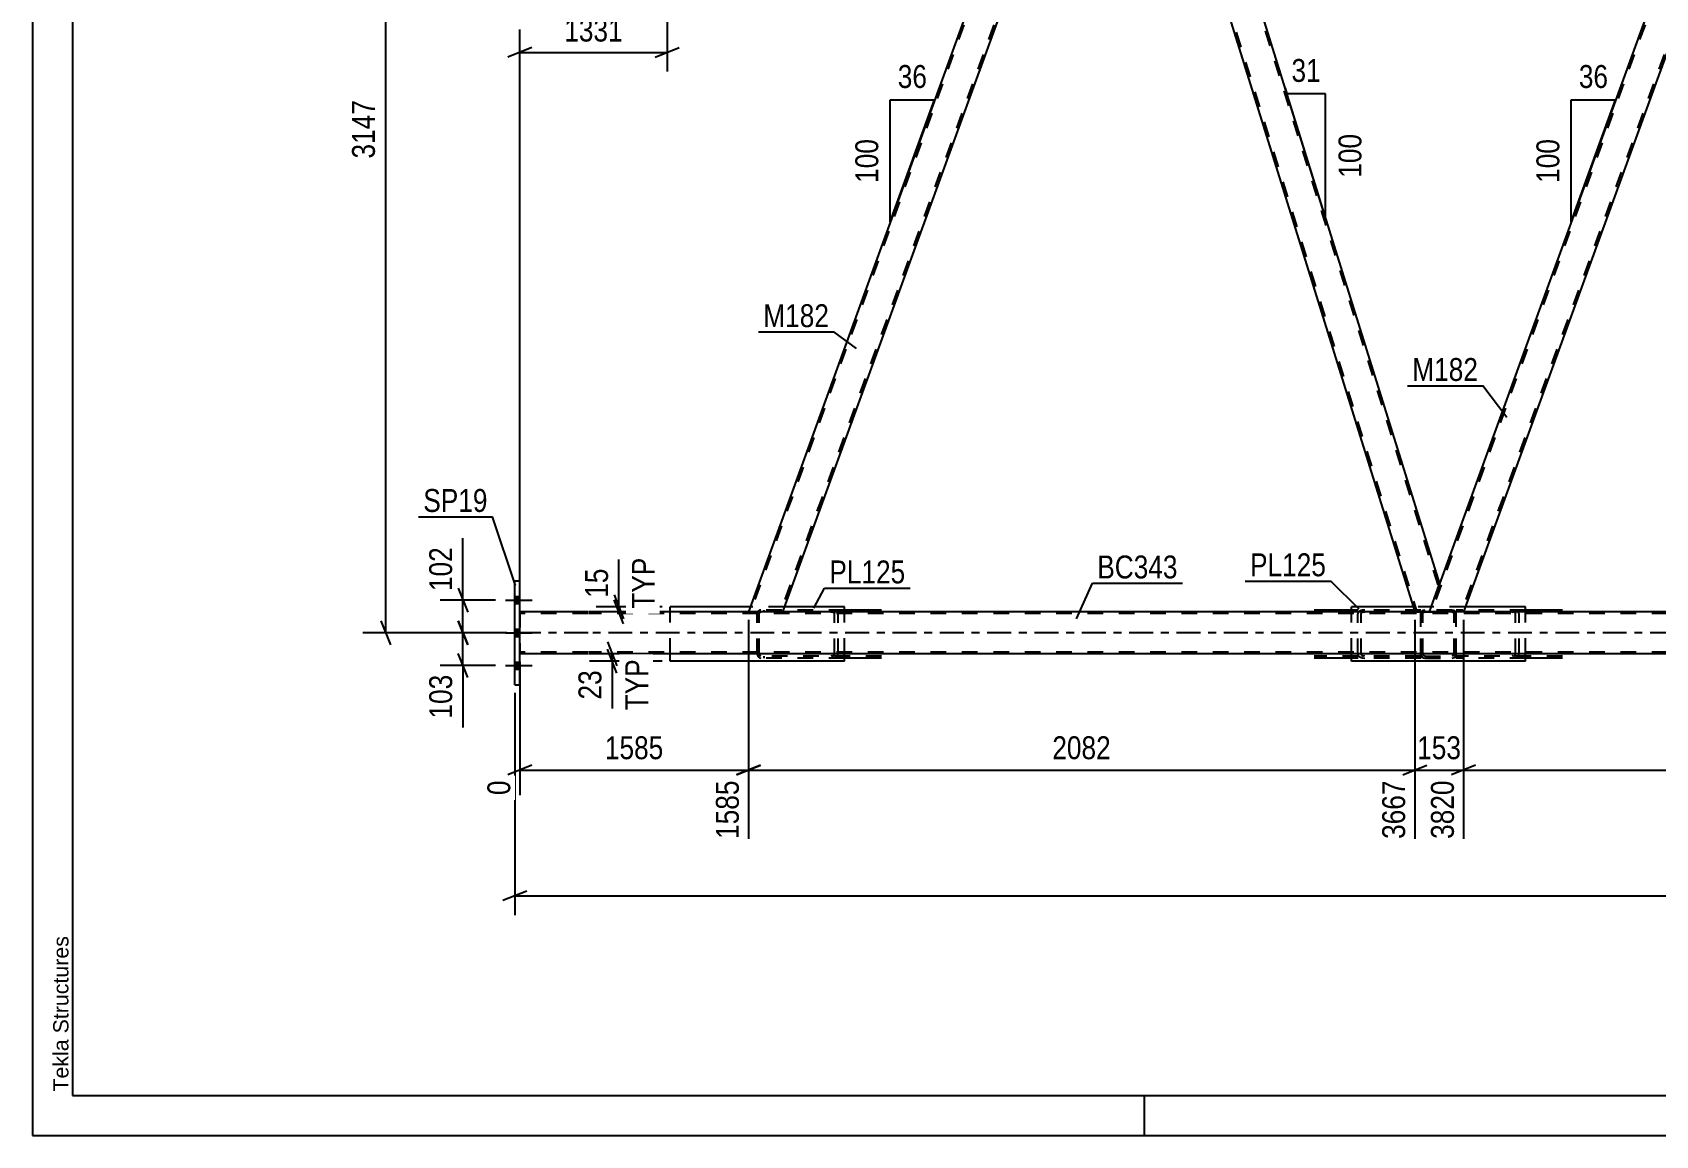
# Model space of a CAD drawing. Header units: millimetres. Extents: x -787 to 402, y -866 to -25.
# Drawn here: x -786.8 to -583.9, y -866.1 to -728.3 of the extents above; entities that cross this region are included whole.
import ezdxf

# ---------------------------------------------------------------- set-up
doc = ezdxf.new("R2010")
doc.units = ezdxf.units.MM
doc.linetypes.add('DXK_LINE_DOT2', pattern=[3.9198, 1.9599, -1.9599])
doc.linetypes.add('DXK_LINE_DOT3', pattern=[5.9187, 2.979, -0.9799, 0.9799, -0.9799])
doc.styles.add('Arial', font='arial.ttf', dxfattribs={"height": 0.2})
doc.styles.add('Arial Narrow', font='ARIALN.TTF', dxfattribs={"height": 0.2})

# ---------------------------------------------------------------- blocks, each defined once
blk = doc.blocks.new('Unknown-569028579-1134')
at = {"color": 5, "linetype": 'Continuous'}
for p, q in [((-786.76, -25.13), (-786.76, -866.13)), ((-781.76, -30.13), (-781.76, -861.13)), ((-781.76, -861.13), (397.24, -861.13)), ((-647.76, -866.13), (-647.76, -861.13)), ((-786.76, -866.13), (402.24, -866.13))]:
    blk.add_line(p, q, dxfattribs=at)
at = {"color": 174, "linetype": 'Continuous', "style": 'Arial'}
blk.add_text('Tekla Structures', height=1.9102, rotation=90, dxfattribs=at).set_placement((-782.26, -860.63))
blk = doc.blocks.new('Part-569028579-78215 - 78201')
at = {"color": 7, "linetype": 'DXK_LINE_DOT2'}
for p, q in [((-567.75, -679.45), (-611.87, -800.67)), ((-564.01, -679.45), (-608.13, -800.67)), ((-563.75, -679.45), (-565.3, -683.7)), ((-610.87, -797.2), (-612.13, -800.67)), ((-607.87, -800.67), (-612.13, -800.67))]:
    blk.add_line(p, q, dxfattribs=at)
at = {"color": 2, "linetype": 'Continuous'}
for p, q in [((-568.01, -679.45), (-610.87, -797.2)), ((-568.01, -679.45), (-563.75, -679.45)), ((-565.3, -683.7), (-607.87, -800.67))]:
    blk.add_line(p, q, dxfattribs=at)
blk = doc.blocks.new('Part-569028579-78216 - 78201')
at = {"color": 2, "linetype": 'Continuous'}
for p, q in [((-648.89, -679.45), (-650.43, -683.7)), ((-647.57, -679.45), (-648.89, -679.45)), ((-647.57, -679.45), (-610.87, -797.2)), ((-650.43, -683.7), (-613.97, -800.67)), ((-612.13, -800.67), (-610.87, -797.2))]:
    blk.add_line(p, q, dxfattribs=at)
at = {"color": 7, "linetype": 'DXK_LINE_DOT2'}
for p, q in [((-647.82, -679.45), (-611, -797.58)), ((-650.3, -683.33), (-613.72, -800.67)), ((-610.87, -797.2), (-611.14, -797.95)), ((-613.97, -800.67), (-612.13, -800.67))]:
    blk.add_line(p, q, dxfattribs=at)
blk = doc.blocks.new('Part-569028579-78217 - 78201')
at = {"color": 2, "linetype": 'Continuous'}
for p, q in [((-653.14, -679.45), (-697.26, -800.67)), ((-653.14, -679.45), (-648.89, -679.45)), ((-650.43, -683.7), (-693.01, -800.67))]:
    blk.add_line(p, q, dxfattribs=at)
at = {"color": 7, "linetype": 'DXK_LINE_DOT2'}
for p, q in [((-652.89, -679.45), (-697.01, -800.67)), ((-649.14, -679.45), (-693.26, -800.67)), ((-648.89, -679.45), (-650.43, -683.7)), ((-693.01, -800.67), (-697.26, -800.67))]:
    blk.add_line(p, q, dxfattribs=at)
blk = doc.blocks.new('Part-569028579-78293 - 78201')
at = {"color": 2, "linetype": 'Continuous'}
for p, q in [((-697.04, -800.06), (-707.03, -800.06)), ((-707.03, -800.67), (-707.03, -800.06)), ((-685.26, -800.06), (-692.78, -800.06)), ((-685.26, -800.67), (-685.26, -800.06)), ((-707.03, -806.86), (-707.03, -805.95)), ((-685.26, -806.86), (-707.03, -806.86)), ((-685.26, -806.86), (-685.26, -805.95))]:
    blk.add_line(p, q, dxfattribs=at)
at = {"color": 7, "linetype": 'DXK_LINE_DOT2'}
for p, q in [((-707.03, -805.95), (-707.03, -800.67)), ((-692.78, -800.06), (-697.04, -800.06)), ((-685.26, -805.95), (-685.26, -800.67)), ((-707.03, -805.95), (-707.03, -805.92)), ((-685.26, -805.95), (-685.26, -805.92))]:
    blk.add_line(p, q, dxfattribs=at)
blk = doc.blocks.new('Part-569028579-78294 - 78201')
at = {"color": 2, "linetype": 'Continuous'}
for p, q in [((-614.17, -800.06), (-621.89, -800.06)), ((-621.89, -800.67), (-621.89, -800.06)), ((-600.13, -800.06), (-607.65, -800.06)), ((-600.13, -800.67), (-600.13, -800.06)), ((-621.89, -806.86), (-621.89, -805.95)), ((-600.13, -806.86), (-621.89, -806.86)), ((-600.13, -806.86), (-600.13, -805.95))]:
    blk.add_line(p, q, dxfattribs=at)
at = {"color": 7, "linetype": 'DXK_LINE_DOT2'}
for p, q in [((-621.89, -805.95), (-621.89, -800.67)), ((-607.65, -800.06), (-614.17, -800.06)), ((-600.13, -805.95), (-600.13, -800.67)), ((-621.89, -805.95), (-621.89, -805.92)), ((-600.13, -805.95), (-600.13, -805.92))]:
    blk.add_line(p, q, dxfattribs=at)
blk = doc.blocks.new('Part-569028579-78238 - 78201')
at = {"color": 7, "linetype": 'DXK_LINE_DOT2'}
for p, q in [((-608.8, -806.46), (-608.8, -800.46)), ((-600.13, -800.46), (-608.8, -800.46)), ((-595.49, -800.7), (-608.8, -800.7)), ((-601.47, -800.49), (-601.8, -800.46)), ((-601.8, -800.7), (-601.64, -800.71)), ((-601.4, -800.84), (-601.37, -800.94)), ((-601.37, -805.98), (-601.37, -800.94)), ((-600.93, -800.94), (-601, -800.75)), ((-600.93, -805.98), (-600.93, -800.94)), ((-595.49, -806.22), (-608.8, -806.22)), ((-600.13, -806.46), (-608.8, -806.46)), ((-601.64, -806.2), (-601.8, -806.22)), ((-601.8, -806.46), (-601.47, -806.42)), ((-601.37, -805.98), (-601.4, -806.07)), ((-601, -806.16), (-600.93, -805.98))]:
    blk.add_line(p, q, dxfattribs=at)
at = {"color": 2, "linetype": 'Continuous'}
for p, q in [((-595.49, -800.46), (-600.13, -800.46)), ((-595.49, -806.46), (-600.13, -806.46))]:
    blk.add_line(p, q, dxfattribs=at)
at = {"color": 7, "linetype": 'DXK_LINE_DOT2'}
for centre, radius, start, end in [((-601.7, -801.12), 0.409, 41.9362, 80.4818), ((-601.6, -801.3), 0.817, 41.9362, 80.4818), ((-601.7, -805.79), 0.409, 279.5182, 318.0638), ((-601.6, -805.61), 0.817, 279.5182, 318.0638)]:
    blk.add_arc(centre, radius, start, end, dxfattribs=at)
blk = doc.blocks.new('Part-569028579-78240 - 78201')
at = {"color": 7, "linetype": 'DXK_LINE_DOT2'}
for p, q in [((-696.11, -800.75), (-696.15, -800.94)), ((-696.15, -805.98), (-696.15, -800.94)), ((-696.02, -800.6), (-696.11, -800.75)), ((-695.88, -800.49), (-696.02, -800.6)), ((-695.93, -800.94), (-695.91, -800.84)), ((-695.93, -805.98), (-695.93, -800.94)), ((-695.91, -800.84), (-695.86, -800.77)), ((-695.71, -800.46), (-695.88, -800.49)), ((-695.86, -800.77), (-695.79, -800.71)), ((-695.79, -800.71), (-695.71, -800.7)), ((-685.26, -800.46), (-695.71, -800.46)), ((-680.63, -800.7), (-695.71, -800.7)), ((-695.31, -800.7), (-695.31, -800.46)), ((-686.6, -800.49), (-686.94, -800.46)), ((-686.94, -800.7), (-686.77, -800.71)), ((-686.53, -800.84), (-686.5, -800.94)), ((-686.5, -805.98), (-686.5, -800.94)), ((-686.06, -800.94), (-686.13, -800.75)), ((-686.06, -805.98), (-686.06, -800.94)), ((-696.15, -805.98), (-696.11, -806.16)), ((-696.11, -806.16), (-696.02, -806.31)), ((-696.02, -806.31), (-695.88, -806.42)), ((-695.91, -806.07), (-695.93, -805.98)), ((-695.86, -806.14), (-695.91, -806.07)), ((-695.88, -806.42), (-695.71, -806.46)), ((-695.79, -806.2), (-695.86, -806.14)), ((-695.71, -806.22), (-695.79, -806.2)), ((-680.63, -806.22), (-695.71, -806.22)), ((-685.26, -806.46), (-695.71, -806.46)), ((-695.31, -806.46), (-695.31, -806.22)), ((-686.77, -806.2), (-686.94, -806.22)), ((-686.94, -806.46), (-686.6, -806.42)), ((-686.5, -805.98), (-686.53, -806.07)), ((-686.13, -806.16), (-686.06, -805.98))]:
    blk.add_line(p, q, dxfattribs=at)
at = {"color": 2, "linetype": 'Continuous'}
for p, q in [((-680.63, -800.46), (-685.26, -800.46)), ((-680.63, -806.46), (-685.26, -806.46))]:
    blk.add_line(p, q, dxfattribs=at)
at = {"color": 7, "linetype": 'DXK_LINE_DOT2'}
for centre, radius, start, end in [((-686.84, -801.12), 0.409, 41.9362, 80.4818), ((-686.74, -801.3), 0.817, 41.9362, 80.4818), ((-686.84, -805.79), 0.409, 279.5182, 318.0638), ((-686.74, -805.61), 0.817, 279.5182, 318.0638)]:
    blk.add_arc(centre, radius, start, end, dxfattribs=at)
blk = doc.blocks.new('Part-569028579-78241 - 78201')
at = {"color": 2, "linetype": 'Continuous'}
for p, q in [((-621.89, -800.46), (-626.53, -800.46)), ((-621.89, -806.46), (-626.53, -806.46))]:
    blk.add_line(p, q, dxfattribs=at)
at = {"color": 7, "linetype": 'DXK_LINE_DOT2'}
for p, q in [((-613.2, -800.7), (-626.53, -800.7)), ((-613.2, -800.46), (-621.89, -800.46)), ((-621.03, -800.75), (-621.09, -800.94)), ((-621.09, -805.98), (-621.09, -800.94)), ((-620.66, -800.94), (-620.62, -800.84)), ((-620.66, -805.98), (-620.66, -800.94)), ((-620.22, -800.46), (-620.55, -800.49)), ((-620.39, -800.71), (-620.22, -800.7)), ((-613.2, -806.46), (-613.2, -800.46)), ((-613.2, -806.22), (-626.53, -806.22)), ((-613.2, -806.46), (-621.89, -806.46)), ((-621.09, -805.98), (-621.03, -806.16)), ((-620.62, -806.07), (-620.66, -805.98)), ((-620.55, -806.42), (-620.22, -806.46)), ((-620.22, -806.22), (-620.39, -806.2))]:
    blk.add_line(p, q, dxfattribs=at)
for centre, radius, start, end in [((-620.42, -801.3), 0.817, 99.5182, 138.0638), ((-620.32, -801.12), 0.409, 99.5182, 138.0638), ((-620.42, -805.61), 0.817, 221.9362, 260.4818), ((-620.32, -805.79), 0.409, 221.9362, 260.4818)]:
    blk.add_arc(centre, radius, start, end, dxfattribs=at)
blk = doc.blocks.new('Part-569028579-78244 - 78201')
at = {"color": 7, "linetype": 'DXK_LINE_DOT2'}
for p, q in [((-613.16, -800.76), (-613.2, -800.94)), ((-613.2, -805.98), (-613.2, -800.94)), ((-612.96, -800.94), (-612.94, -800.85)), ((-612.96, -805.98), (-612.96, -800.94)), ((-612.94, -800.85), (-612.89, -800.77)), ((-612.72, -800.46), (-612.9, -800.5)), ((-612.89, -800.77), (-612.81, -800.72)), ((-612.81, -800.72), (-612.72, -800.7)), ((-609.28, -800.46), (-612.72, -800.46)), ((-612.72, -800.7), (-609.28, -800.7)), ((-609.1, -800.5), (-609.28, -800.46)), ((-609.28, -800.7), (-609.19, -800.72)), ((-609.19, -800.72), (-609.11, -800.77)), ((-609.11, -800.77), (-609.06, -800.85)), ((-609.06, -800.85), (-609.04, -800.94)), ((-609.04, -805.98), (-609.04, -800.94)), ((-608.8, -800.94), (-608.84, -800.76)), ((-608.8, -805.98), (-608.8, -800.94)), ((-613.2, -805.98), (-613.16, -806.16)), ((-612.94, -806.07), (-612.96, -805.98)), ((-612.89, -806.15), (-612.94, -806.07)), ((-612.9, -806.42), (-612.72, -806.46)), ((-612.81, -806.2), (-612.89, -806.15)), ((-612.72, -806.22), (-612.81, -806.2)), ((-612.72, -806.22), (-609.28, -806.22)), ((-612.72, -806.46), (-609.28, -806.46)), ((-609.19, -806.2), (-609.28, -806.22)), ((-609.28, -806.46), (-609.1, -806.42)), ((-609.11, -806.15), (-609.19, -806.2)), ((-609.06, -806.07), (-609.11, -806.15)), ((-609.04, -805.98), (-609.06, -806.07)), ((-608.84, -806.16), (-608.8, -805.98))]:
    blk.add_line(p, q, dxfattribs=at)
for centre, start, end in [((-612.72, -800.94), 112.5, 157.5), ((-609.28, -800.94), 22.5, 67.5), ((-612.72, -805.98), 202.5, 247.5), ((-609.28, -805.98), 292.5, 337.5)]:
    blk.add_arc(centre, 0.48, start, end, dxfattribs=at)
blk = doc.blocks.new('Part-569028579-78256 - 78201')
at = {"color": 2, "linetype": 'Continuous'}
for p, q in [((-717.31, -800.67), (-725.83, -800.67)), ((-108.07, -800.67), (-717.21, -800.67)), ((-717.31, -805.95), (-725.83, -805.95)), ((-108.07, -805.95), (-717.21, -805.95))]:
    blk.add_line(p, q, dxfattribs=at)
at = {"color": 7, "linetype": 'DXK_LINE_DOT2'}
for p, q in [((-725.83, -800.67), (-725.83, -805.95)), ((-717.31, -800.91), (-725.83, -800.91)), ((-108.07, -800.91), (-717.21, -800.91)), ((-717.31, -805.71), (-725.83, -805.71)), ((-108.07, -805.71), (-717.21, -805.71))]:
    blk.add_line(p, q, dxfattribs=at)
at = {"color": 7, "linetype": 'DXK_LINE_DOT3'}
for p, q in [((-717.31, -803.31), (-725.83, -803.31)), ((-108.07, -803.31), (-717.21, -803.31))]:
    blk.add_line(p, q, dxfattribs=at)
blk = doc.blocks.new('Part-569028579-78260 - 78201')
at = {"color": 2, "linetype": 'Continuous'}
for p, q in [((-726.47, -809.81), (-726.47, -796.81)), ((-726.47, -796.81), (-725.83, -796.81)), ((-725.83, -809.81), (-725.83, -796.81)), ((-726.47, -809.81), (-725.83, -809.81))]:
    blk.add_line(p, q, dxfattribs=at)
blk = doc.blocks.new('Bolt-569028579-78466 - 78201')
at = {"linetype": 'Continuous'}
for points in [[(-726.47, -798.77), (-726.47, -799.65), (-725.83, -799.65), (-725.83, -798.77)], [(-726.47, -798.77), (-726.47, -799.65), (-725.83, -799.65), (-725.83, -798.77)], [(-726.47, -798.77), (-726.47, -799.65), (-725.83, -799.65), (-725.83, -798.77)], [(-726.47, -802.87), (-726.47, -803.75), (-725.83, -803.75), (-725.83, -802.87)], [(-726.47, -802.87), (-726.47, -803.75), (-725.83, -803.75), (-725.83, -802.87)], [(-726.47, -806.97), (-726.47, -807.85), (-725.83, -807.85), (-725.83, -806.97)], [(-726.47, -806.97), (-726.47, -807.85), (-725.83, -807.85), (-725.83, -806.97)], [(-726.47, -806.97), (-726.47, -807.85), (-725.83, -807.85), (-725.83, -806.97)]]:
    blk.add_hatch(color=1, dxfattribs=at).paths.add_polyline_path(points)
at = {"color": 1, "linetype": 'Continuous'}
for p, q in [((-727.63, -799.21), (-724.31, -799.21)), ((-727.63, -799.21), (-724.31, -799.21)), ((-727.63, -799.21), (-724.31, -799.21)), ((-726.47, -798.77), (-725.83, -798.77)), ((-726.47, -798.77), (-725.83, -798.77)), ((-726.47, -798.77), (-725.83, -798.77)), ((-726.47, -799.65), (-725.83, -799.65)), ((-726.47, -799.65), (-725.83, -799.65)), ((-726.47, -799.65), (-725.83, -799.65)), ((-727.63, -803.31), (-724.31, -803.31)), ((-727.63, -803.31), (-724.31, -803.31)), ((-726.47, -802.87), (-725.83, -802.87)), ((-726.47, -802.87), (-725.83, -802.87)), ((-726.47, -803.75), (-725.83, -803.75)), ((-726.47, -803.75), (-725.83, -803.75)), ((-727.63, -807.41), (-724.31, -807.41)), ((-727.63, -807.41), (-724.31, -807.41)), ((-727.63, -807.41), (-724.31, -807.41)), ((-726.47, -806.97), (-725.83, -806.97)), ((-726.47, -806.97), (-725.83, -806.97)), ((-726.47, -806.97), (-725.83, -806.97)), ((-726.47, -807.85), (-725.83, -807.85)), ((-726.47, -807.85), (-725.83, -807.85)), ((-726.47, -807.85), (-725.83, -807.85))]:
    blk.add_line(p, q, dxfattribs=at)
blk = doc.blocks.new('StraightDimension-569028579-80371 - 78201')
at = {"color": 7, "linetype": 'Continuous'}
for p, q in [((-709.05, -677.45), (-745.45, -677.45)), ((-742, -678.95), (-743.2, -675.95)), ((-742.6, -803.31), (-742.6, -677.45)), ((-727.47, -803.31), (-745.45, -803.31)), ((-743.2, -801.81), (-742, -804.81))]:
    blk.add_line(p, q, dxfattribs=at)
at = {"color": 0}
blk.add_wipeout([(-743.35, -736.13), (-747.55, -736.13), (-747.55, -744.64), (-743.35, -744.64)], dxfattribs=at)
at = {"color": 3, "style": 'Arial Narrow'}
blk.add_text('3147', height=2.863, rotation=90.0002, dxfattribs=at).set_placement((-743.95, -744.04))
blk = doc.blocks.new('StraightDimension-569028579-79998 - 78201')
at = {"color": 7, "linetype": 'Continuous'}
for p, q in [((-714.06, -798.56), (-712.86, -801.56)), ((-712.86, -802.17), (-714.06, -799.17)), ((-708.03, -800.06), (-716.31, -800.06)), ((-708.03, -800.67), (-716.31, -800.67)), ((-713.46, -800.67), (-713.46, -800.06))]:
    blk.add_line(p, q, dxfattribs=at)
at = {"color": 0}
blk.add_wipeout([(-714.21, -794.67), (-718.41, -794.67), (-718.41, -799.53), (-714.21, -799.53)], dxfattribs=at)
at = {"color": 7, "linetype": 'Continuous'}
blk.add_line((-713.46, -800.06), (-713.46, -794.15), dxfattribs=at)
at = {"color": 3, "style": 'Arial Narrow'}
blk.add_text('15', height=2.863, rotation=90.0002, dxfattribs=at).set_placement((-714.81, -798.93))
at = {"color": 0, "linetype": 'Continuous'}
blk.add_wipeout([(-708.36, -793.31), (-712.56, -793.31), (-712.56, -800.9), (-708.36, -800.9)], dxfattribs=at)
at = {"color": 7, "linetype": 'Continuous'}
blk.add_line((-713.46, -800.06), (-713.46, -794.15), dxfattribs=at)
at = {"color": 3, "linetype": 'Continuous', "style": 'Arial Narrow'}
blk.add_text('TYP', height=2.863, rotation=90.0002, dxfattribs=at).set_placement((-708.96, -800.3))
blk = doc.blocks.new('StraightDimension-569028579-79703 - 78201')
at = {"color": 7, "linetype": 'Continuous'}
for p, q in [((-707.41, -680.45), (-707.41, -733.17)), ((-725.83, -799.67), (-725.83, -727.92)), ((-724.33, -730.17), (-727.33, -731.37)), ((-708.91, -731.37), (-705.91, -730.17)), ((-725.83, -730.77), (-707.41, -730.77))]:
    blk.add_line(p, q, dxfattribs=at)
at = {"color": 0}
blk.add_wipeout([(-712.36, -730.02), (-712.36, -725.82), (-720.88, -725.82), (-720.88, -730.02)], dxfattribs=at)
at = {"color": 3, "style": 'Arial Narrow'}
blk.add_text('1331', height=2.863, dxfattribs=at).set_placement((-720.28, -729.42))
blk = doc.blocks.new('StraightDimension-569028579-79010 - 78201')
at = {"color": 7, "linetype": 'Continuous'}
for p, q in [((-726.47, -810.81), (-726.47, -838.57)), ((-724.97, -835.57), (-727.97, -836.77)), ((-726.47, -836.17), (-63.71, -836.17))]:
    blk.add_line(p, q, dxfattribs=at)
blk = doc.blocks.new('StraightDimension-569028579-80396 - 78201')
at = {"color": 7, "linetype": 'Continuous'}
for p, q in [((-613.97, -801.67), (-613.97, -829.06)), ((-607.87, -801.67), (-607.87, -829.06)), ((-615.47, -821.05), (-612.47, -819.85)), ((-613.97, -820.45), (-607.87, -820.45)), ((-606.37, -819.85), (-609.37, -821.05))]:
    blk.add_line(p, q, dxfattribs=at)
at = {"color": 0}
blk.add_wipeout([(-607.58, -819.7), (-607.58, -815.5), (-614.26, -815.5), (-614.26, -819.7)], dxfattribs=at)
at = {"color": 0, "linetype": 'Continuous'}
blk.add_wipeout([(-608.47, -821.15), (-612.67, -821.15), (-612.67, -829.66), (-608.47, -829.66)], dxfattribs=at)
at = {"color": 3, "style": 'Arial Narrow'}
blk.add_text('153', height=2.863, dxfattribs=at).set_placement((-613.66, -819.1))
at = {"color": 3, "linetype": 'Continuous', "style": 'Arial Narrow'}
blk.add_text('3820', height=2.863, rotation=90.0002, dxfattribs=at).set_placement((-609.07, -829.06))
blk = doc.blocks.new('StraightDimension-569028579-80397 - 78201')
at = {"color": 7, "linetype": 'Continuous'}
for p, q in [((-697.26, -801.67), (-697.26, -829.06)), ((-613.97, -801.67), (-613.97, -829.06)), ((-695.76, -819.85), (-698.76, -821.05)), ((-697.26, -820.45), (-613.97, -820.45)), ((-615.47, -821.05), (-612.47, -819.85))]:
    blk.add_line(p, q, dxfattribs=at)
at = {"color": 0}
blk.add_wipeout([(-651.36, -819.7), (-651.36, -815.5), (-659.87, -815.5), (-659.87, -819.7)], dxfattribs=at)
at = {"color": 0, "linetype": 'Continuous'}
blk.add_wipeout([(-614.57, -821.15), (-618.77, -821.15), (-618.77, -829.66), (-614.57, -829.66)], dxfattribs=at)
at = {"color": 3, "style": 'Arial Narrow'}
blk.add_text('2082', height=2.863, dxfattribs=at).set_placement((-659.27, -819.1))
at = {"color": 3, "linetype": 'Continuous', "style": 'Arial Narrow'}
blk.add_text('3667', height=2.863, rotation=90.0002, dxfattribs=at).set_placement((-615.17, -829.06))
blk = doc.blocks.new('StraightDimension-569028579-79762 - 78201')
at = {"color": 7, "linetype": 'Continuous'}
for p, q in [((-714.89, -804.44), (-713.69, -807.44)), ((-713.69, -808.36), (-714.89, -805.36)), ((-708.03, -805.94), (-717.14, -805.94)), ((-708.03, -806.86), (-717.14, -806.86)), ((-714.29, -806.86), (-714.29, -805.94))]:
    blk.add_line(p, q, dxfattribs=at)
at = {"color": 0}
blk.add_wipeout([(-715.04, -807.38), (-719.24, -807.38), (-719.24, -812.24), (-715.04, -812.24)], dxfattribs=at)
at = {"color": 7, "linetype": 'Continuous'}
blk.add_line((-714.29, -806.86), (-714.29, -812.76), dxfattribs=at)
at = {"color": 3, "style": 'Arial Narrow'}
blk.add_text('23', height=2.863, rotation=90.0002, dxfattribs=at).set_placement((-715.64, -811.64))
at = {"color": 0, "linetype": 'Continuous'}
blk.add_wipeout([(-709.19, -806.01), (-713.39, -806.01), (-713.39, -813.6), (-709.19, -813.6)], dxfattribs=at)
at = {"color": 7, "linetype": 'Continuous'}
blk.add_line((-714.29, -806.86), (-714.29, -812.76), dxfattribs=at)
at = {"color": 3, "linetype": 'Continuous', "style": 'Arial Narrow'}
blk.add_text('TYP', height=2.863, rotation=90.0002, dxfattribs=at).set_placement((-709.79, -813))
blk = doc.blocks.new('AngleDimension-569028579-79772 - 78201')
at = {"color": 7, "linetype": 'Continuous'}
for p, q in [((-679.53, -736.72), (-673.99, -736.72)), ((-679.53, -751.95), (-673.99, -736.72)), ((-679.53, -751.95), (-679.53, -736.72)), ((-673.98, -736.71), (-673.99, -736.72))]:
    blk.add_line(p, q, dxfattribs=at)
at = {"color": 0}
for points in [[(-674.33, -735.82), (-674.33, -731.62), (-679.19, -731.62), (-679.19, -735.82)], [(-680.43, -740.99), (-684.63, -740.99), (-684.63, -747.68), (-680.43, -747.68)]]:
    blk.add_wipeout(points, dxfattribs=at)
at = {"color": 3, "style": 'Arial Narrow'}
blk.add_text('36', height=2.863, dxfattribs=at).set_placement((-678.59, -735.22))
blk.add_text('100', height=2.863, rotation=90.0002, dxfattribs=at).set_placement((-681.03, -747.08))
blk = doc.blocks.new('AngleDimension-569028579-79786 - 78201')
at = {"color": 7, "linetype": 'Continuous'}
for p, q in [((-630.17, -735.26), (-629.95, -735.96)), ((-625.13, -735.96), (-629.95, -735.96)), ((-625.13, -751.43), (-629.95, -735.96)), ((-625.13, -751.43), (-625.13, -735.96))]:
    blk.add_line(p, q, dxfattribs=at)
at = {"color": 0}
for points in [[(-625.12, -735.06), (-625.12, -730.86), (-629.97, -730.86), (-629.97, -735.06)], [(-620.03, -740.35), (-624.23, -740.35), (-624.23, -747.04), (-620.03, -747.04)]]:
    blk.add_wipeout(points, dxfattribs=at)
at = {"color": 3, "style": 'Arial Narrow'}
blk.add_text('31', height=2.863, dxfattribs=at).set_placement((-629.37, -734.46))
blk.add_text('100', height=2.863, rotation=90.0002, dxfattribs=at).set_placement((-620.63, -746.44))
blk = doc.blocks.new('AngleDimension-569028579-79799 - 78201')
at = {"color": 7, "linetype": 'Continuous'}
for p, q in [((-594.39, -736.72), (-588.85, -736.72)), ((-594.39, -751.95), (-588.85, -736.72)), ((-594.39, -751.95), (-594.39, -736.72)), ((-588.85, -736.71), (-588.85, -736.72))]:
    blk.add_line(p, q, dxfattribs=at)
at = {"color": 0}
for points in [[(-589.19, -735.82), (-589.19, -731.62), (-594.05, -731.62), (-594.05, -735.82)], [(-595.29, -740.99), (-599.49, -740.99), (-599.49, -747.68), (-595.29, -747.68)]]:
    blk.add_wipeout(points, dxfattribs=at)
at = {"color": 3, "style": 'Arial Narrow'}
blk.add_text('36', height=2.863, dxfattribs=at).set_placement((-593.45, -735.22))
blk.add_text('100', height=2.863, rotation=90.0002, dxfattribs=at).set_placement((-595.89, -747.08))
blk = doc.blocks.new('StraightDimension-569028579-80395 - 78201')
at = {"color": 7, "linetype": 'Continuous'}
for p, q in [((-607.87, -801.67), (-607.87, -829.06)), ((-528.84, -801.67), (-528.84, -829.06)), ((-606.37, -819.85), (-609.37, -821.05)), ((-607.87, -820.45), (-528.84, -820.45)), ((-530.34, -821.05), (-527.34, -819.85))]:
    blk.add_line(p, q, dxfattribs=at)
at = {"color": 0}
blk.add_wipeout([(-564.1, -819.7), (-564.1, -815.5), (-572.61, -815.5), (-572.61, -819.7)], dxfattribs=at)
at = {"color": 0, "linetype": 'Continuous'}
blk.add_wipeout([(-529.44, -821.15), (-533.64, -821.15), (-533.64, -829.66), (-529.44, -829.66)], dxfattribs=at)
at = {"color": 3, "style": 'Arial Narrow'}
blk.add_text('1976', height=2.863, dxfattribs=at).set_placement((-572.01, -819.1))
at = {"color": 3, "linetype": 'Continuous', "style": 'Arial Narrow'}
blk.add_text('5795', height=2.863, rotation=90.0002, dxfattribs=at).set_placement((-530.04, -829.06))
blk = doc.blocks.new('StraightDimension-569028579-80398 - 78201')
at = {"color": 7, "linetype": 'Continuous'}
for p, q in [((-697.26, -801.67), (-697.26, -829.06)), ((-725.83, -806.95), (-725.83, -823.58)), ((-724.33, -819.85), (-727.33, -821.05)), ((-725.83, -820.45), (-697.26, -820.45)), ((-698.76, -821.05), (-695.76, -819.85))]:
    blk.add_line(p, q, dxfattribs=at)
at = {"color": 0}
blk.add_wipeout([(-707.29, -819.7), (-707.29, -815.5), (-715.8, -815.5), (-715.8, -819.7)], dxfattribs=at)
at = {"color": 0, "linetype": 'Continuous'}
for points in [[(-726.43, -821.15), (-730.63, -821.15), (-730.63, -824.18), (-726.43, -824.18)], [(-697.86, -821.15), (-702.06, -821.15), (-702.06, -829.66), (-697.86, -829.66)]]:
    blk.add_wipeout(points, dxfattribs=at)
at = {"color": 3, "style": 'Arial Narrow'}
blk.add_text('1585', height=2.863, dxfattribs=at).set_placement((-715.2, -819.1))
at = {"color": 3, "linetype": 'Continuous', "style": 'Arial Narrow'}
for s, height, p in [('0', 2.86, (-727.03, -823.58)), ('1585', 2.863, (-698.46, -829.06))]:
    blk.add_text(s, height=height, rotation=90.0002, dxfattribs=at).set_placement(p)
blk = doc.blocks.new('StraightDimension-569028579-80941 - 78201')
at = {"color": 7, "linetype": 'Continuous'}
for p, q in [((-728.87, -799.21), (-735.8, -799.21)), ((-733.55, -797.71), (-732.35, -800.71)), ((-732.95, -803.31), (-732.95, -799.21)), ((-727.47, -803.31), (-735.8, -803.31)), ((-732.35, -804.81), (-733.55, -801.81))]:
    blk.add_line(p, q, dxfattribs=at)
at = {"color": 0}
blk.add_wipeout([(-733.7, -792.01), (-737.9, -792.01), (-737.9, -798.69), (-733.7, -798.69)], dxfattribs=at)
at = {"color": 7, "linetype": 'Continuous'}
blk.add_line((-732.95, -799.21), (-732.95, -791.48), dxfattribs=at)
blk.add_line((-732.95, -799.21), (-732.95, -791.48), dxfattribs=at)
at = {"color": 3, "style": 'Arial Narrow'}
blk.add_text('102', height=2.863, rotation=90.0002, dxfattribs=at).set_placement((-734.3, -798.09))
blk = doc.blocks.new('StraightDimension-569028579-80942 - 78201')
at = {"color": 7, "linetype": 'Continuous'}
for p, q in [((-727.47, -803.31), (-735.8, -803.31)), ((-733.55, -801.81), (-732.35, -804.81)), ((-732.95, -807.41), (-732.95, -803.31)), ((-728.87, -807.41), (-735.8, -807.41)), ((-732.35, -808.91), (-733.55, -805.91))]:
    blk.add_line(p, q, dxfattribs=at)
at = {"color": 0}
blk.add_wipeout([(-733.7, -807.94), (-737.9, -807.94), (-737.9, -814.62), (-733.7, -814.62)], dxfattribs=at)
at = {"color": 7, "linetype": 'Continuous'}
blk.add_line((-732.95, -807.41), (-732.95, -815.15), dxfattribs=at)
blk.add_line((-732.95, -807.41), (-732.95, -815.15), dxfattribs=at)
at = {"color": 3, "style": 'Arial Narrow'}
blk.add_text('103', height=2.863, rotation=90.0002, dxfattribs=at).set_placement((-734.3, -814.02))
blk = doc.blocks.new('Mark-569028579-79200 - 78201')
at = {"color": 0}
blk.add_wipeout([(-606.05, -771.83), (-606.05, -768.83), (-614.27, -768.83), (-614.27, -771.83)], dxfattribs=at)
blk.add_wipeout([(-606.05, -771.83), (-606.05, -768.83), (-614.27, -768.83), (-614.27, -771.83)], dxfattribs=at)
at = {"color": 30, "linetype": 'Continuous'}
for p in [(-614.87, -772.43), (-602.44, -776.42)]:
    blk.add_line(p, (-605.45, -772.43), dxfattribs=at)
at = {"color": 3, "style": 'Arial Narrow'}
blk.add_text('M182', height=2.863, dxfattribs=at).set_placement((-614.27, -771.83))
blk = doc.blocks.new('Mark-569028579-79206 - 78201')
at = {"color": 0}
blk.add_wipeout([(-687.18, -765.11), (-687.18, -762.11), (-695.4, -762.11), (-695.4, -765.11)], dxfattribs=at)
blk.add_wipeout([(-687.18, -765.11), (-687.18, -762.11), (-695.4, -762.11), (-695.4, -765.11)], dxfattribs=at)
at = {"color": 30, "linetype": 'Continuous'}
for p in [(-696, -765.71), (-683.73, -767.76)]:
    blk.add_line(p, (-686.58, -765.71), dxfattribs=at)
at = {"color": 3, "style": 'Arial Narrow'}
blk.add_text('M182', height=2.863, dxfattribs=at).set_placement((-695.4, -765.11))
blk = doc.blocks.new('Mark-569028579-79688 - 78201')
at = {"color": 0}
blk.add_wipeout([(-643.6, -796.51), (-643.6, -793.51), (-653.65, -793.51), (-653.65, -796.51)], dxfattribs=at)
blk.add_wipeout([(-643.6, -796.51), (-643.6, -793.51), (-653.65, -793.51), (-653.65, -796.51)], dxfattribs=at)
at = {"color": 30, "linetype": 'Continuous'}
for p, q in [((-656.24, -801.55), (-654.25, -797.11)), ((-654.25, -797.11), (-643, -797.11))]:
    blk.add_line(p, q, dxfattribs=at)
at = {"color": 3, "style": 'Arial Narrow'}
blk.add_text('BC343', height=2.863, dxfattribs=at).set_placement((-653.65, -796.51))
blk = doc.blocks.new('Mark-569028579-79691 - 78201')
at = {"color": 0}
blk.add_wipeout([(-729.86, -788.2), (-729.86, -785.2), (-737.9, -785.2), (-737.9, -788.2)], dxfattribs=at)
blk.add_wipeout([(-729.86, -788.2), (-729.86, -785.2), (-737.9, -785.2), (-737.9, -788.2)], dxfattribs=at)
at = {"color": 30, "linetype": 'Continuous'}
for p in [(-738.5, -788.8), (-726.38, -797.39)]:
    blk.add_line(p, (-729.26, -788.8), dxfattribs=at)
at = {"color": 3, "style": 'Arial Narrow'}
blk.add_text('SP19', height=2.863, dxfattribs=at).set_placement((-737.9, -788.2))
blk = doc.blocks.new('Mark-569028579-79956 - 78201')
at = {"color": 0}
blk.add_wipeout([(-677.63, -797.13), (-677.63, -794.13), (-687.14, -794.13), (-687.14, -797.13)], dxfattribs=at)
blk.add_wipeout([(-677.63, -797.13), (-677.63, -794.13), (-687.14, -794.13), (-687.14, -797.13)], dxfattribs=at)
at = {"color": 30, "linetype": 'Continuous'}
for p, q in [((-689.07, -800.23), (-687.74, -797.73)), ((-687.74, -797.73), (-677.03, -797.73))]:
    blk.add_line(p, q, dxfattribs=at)
at = {"color": 3, "style": 'Arial Narrow'}
blk.add_text('PL125', height=2.863, dxfattribs=at).set_placement((-687.14, -797.13))
blk = doc.blocks.new('Mark-569028579-80016 - 78201')
at = {"color": 0}
blk.add_wipeout([(-625.05, -796.24), (-625.05, -793.24), (-634.55, -793.24), (-634.55, -796.24)], dxfattribs=at)
blk.add_wipeout([(-625.05, -796.24), (-625.05, -793.24), (-634.55, -793.24), (-634.55, -796.24)], dxfattribs=at)
at = {"color": 30, "linetype": 'Continuous'}
for p in [(-635.15, -796.84), (-620.91, -800.37)]:
    blk.add_line(p, (-624.45, -796.84), dxfattribs=at)
at = {"color": 3, "style": 'Arial Narrow'}
blk.add_text('PL125', height=2.863, dxfattribs=at).set_placement((-634.55, -796.24))

msp = doc.modelspace()

# ---------------------------------------------------------------- block references
for name in ['Unknown-569028579-1134', 'Part-569028579-78217 - 78201', 'Part-569028579-78216 - 78201', 'Part-569028579-78215 - 78201', 'Part-569028579-78260 - 78201', 'Bolt-569028579-78466 - 78201', 'Part-569028579-78256 - 78201', 'Part-569028579-78293 - 78201', 'Part-569028579-78240 - 78201', 'Part-569028579-78241 - 78201', 'Part-569028579-78294 - 78201', 'Part-569028579-78244 - 78201', 'Part-569028579-78238 - 78201']:
    msp.add_blockref(name, (0, 0))

# ---------------------------------------------------------------- next in the draw order: block references
msp.add_blockref('StraightDimension-569028579-80371 - 78201', (0, 0))

# ---------------------------------------------------------------- next in the draw order: block references
msp.add_blockref('StraightDimension-569028579-79998 - 78201', (0, 0))

# ---------------------------------------------------------------- next in the draw order: block references
msp.add_blockref('StraightDimension-569028579-79703 - 78201', (0, 0))

# ---------------------------------------------------------------- next in the draw order: block references
msp.add_blockref('StraightDimension-569028579-79010 - 78201', (0, 0))

# ---------------------------------------------------------------- next in the draw order: block references
for name in ['AngleDimension-569028579-79772 - 78201', 'AngleDimension-569028579-79786 - 78201', 'AngleDimension-569028579-79799 - 78201', 'Mark-569028579-79206 - 78201', 'Mark-569028579-79200 - 78201', 'Mark-569028579-80016 - 78201', 'Mark-569028579-79956 - 78201', 'StraightDimension-569028579-80396 - 78201', 'StraightDimension-569028579-79762 - 78201']:
    msp.add_blockref(name, (0, 0))

# ---------------------------------------------------------------- next in the draw order: block references
for name in ['StraightDimension-569028579-80397 - 78201', 'StraightDimension-569028579-80395 - 78201']:
    msp.add_blockref(name, (0, 0))

# ---------------------------------------------------------------- next in the draw order: block references
for name in ['Mark-569028579-79688 - 78201', 'StraightDimension-569028579-80398 - 78201']:
    msp.add_blockref(name, (0, 0))

# ---------------------------------------------------------------- next in the draw order: block references
msp.add_blockref('StraightDimension-569028579-80941 - 78201', (0, 0))

# ---------------------------------------------------------------- next in the draw order: block references
for name in ['Mark-569028579-79691 - 78201', 'StraightDimension-569028579-80942 - 78201']:
    msp.add_blockref(name, (0, 0))

doc.saveas('drawing.dxf')
